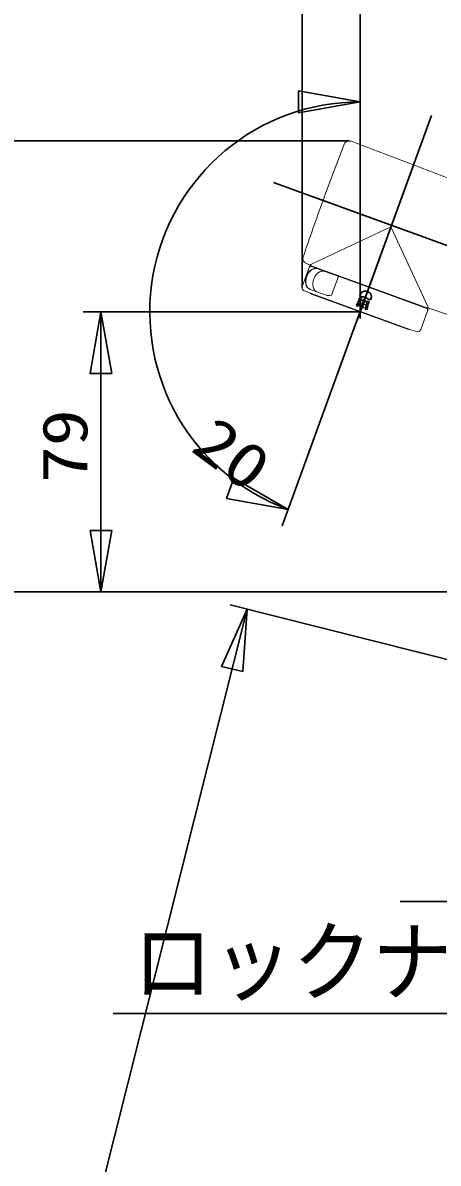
# Model space of a CAD drawing. Units: millimetres at full size, sheet at 1:5; details may follow other scales. Extents: x -1050 to 0, y -742 to 742.
# Drawn here: x -521.7 to -403.7, y -76.8 to 247.3 of the extents above; entities that cross this region are included whole.
import ezdxf
from ezdxf.enums import TextEntityAlignment as Align

# ---------------------------------------------------------------- set-up
doc = ezdxf.new("R2010")
doc.units = ezdxf.units.MM
doc.header["$LTSCALE"] = 5
doc.linetypes.add('DOUBLE_CHAIN2', pattern=[12.8, 9, -1, 0.6, -0.6, 0.6, -1])
doc.linetypes.add('LONG_CHAIN', pattern=[21, 18, -1, 1, -1])
doc.layers.add('0-0_K37532E6JV', color=2, linetype='Continuous', lineweight=30)
doc.styles.add('ＭＳ ゴシック', font='')
doc.styles.add('ＭＳ 明朝', font='')
doc.styles.get('ＭＳ ゴシック').set_extended_font_data('MS Gothic')
doc.styles.get('ＭＳ 明朝').set_extended_font_data('MS Mincho')

msp = doc.modelspace()

# ---------------------------------------------------------------- linework, layer by layer
at = {"layer": '0-0_K37532E6JV'}
for p, q in [((-442.366, 171.988), (-442.366, 411.028)), ((-425.896, 165.08), (-425.896, 371.028)), ((-425.896, 165.081), (-425.896, 229.8)), ((-429.002, 213.685), (-544.513, 213.685)), ((-426.896, 165.081), (-504.513, 165.081)), ((-499.513, 85.52), (-499.513, 165.081)), ((-425.896, 165.08), (-425.896, 163.227)), ((-427.161, 161.604), (-448.031, 104.264)), ((-288.3, 85.52), (-544.513, 85.52)), ((-289, 85.52), (-504.513, 85.52)), ((-283, 36.6), (-462.801, 81.803)), ((-538.257, -238.835), (-457.952, 80.584)), ((-496.052, -34.316), (-286, -34.316))]:
    msp.add_line(p, q, dxfattribs=at)
at = {"layer": '0-0_K37532E6JV', "linetype": 'LONG_CHAIN'}
for p, q in [((-405.565, 220.939), (-425.896, 165.081)), ((-450.482, 201.911), (-267.447, 135.291)), ((-420.482, 179.955), (-426.922, 162.261)), ((-425.896, 165.081), (-427.161, 161.604)), ((-427.161, 161.604), (-432.291, 147.508))]:
    msp.add_line(p, q, dxfattribs=at)
at = {"layer": '0-0_K37532E6JV', "color": 7, "lineweight": 15}
for p, q in [((-393.864, 200.459), (-428.451, 213.58)), ((-417.106, 189.231), (-439.664, 178.712)), ((-417.106, 189.231), (-406.587, 166.672)), ((-439.989, 178.404), (-441.144, 178.825)), ((-440.185, 178.156), (-442.306, 172.33)), ((-440.185, 178.156), (-437.917, 177.331)), ((-423.296, 172.222), (-439.741, 178.208)), ((-438.66, 177.814), (-438.729, 177.626)), ((-437.916, 177.331), (-435.923, 176.605)), ((-435.852, 176.579), (-435.923, 176.605)), ((-434.017, 169.846), (-432.239, 174.732)), ((-407.932, 166.63), (-423.296, 172.222)), ((-441.708, 171.049), (-439.923, 170.399)), ((-440.037, 171.505), (-435.491, 169.85)), ((-439.427, 170.006), (-412.364, 160.155)), ((-406.544, 165.912), (-408.665, 160.086)), ((-407.932, 166.63), (-408.001, 166.442)), ((-408.001, 166.442), (-406.544, 165.912)), ((-406.852, 166.237), (-407.932, 166.63)), ((-406.348, 166.16), (-406.536, 166.228)), ((-368.377, 153.231), (-406.348, 166.16))]:
    msp.add_line(p, q, dxfattribs=at)
at = {"layer": '0-0_K37532E6JV', "color": 4, "linetype": 'LONG_CHAIN'}
for p, q in [((-428.016, 159.255), (-409.752, 209.434)), ((-439.205, 197.806), (-330.201, 158.132))]:
    msp.add_line(p, q, dxfattribs=at)
at = {"layer": '0-0_K37532E6JV', "color": 4, "linetype": 'DOUBLE_CHAIN2'}
msp.add_line((-425.896, 165.081), (-426.896, 165.081), dxfattribs=at)
at = {"layer": '0-0_K37532E6JV'}
for points in [[(-443.396, 221.715), (-425.896, 224.8), (-443.396, 227.886)], [(-443.396, 221.715), (-425.896, 224.8), (-443.396, 227.886)], [(-496.427, 147.581), (-499.513, 165.081), (-502.598, 147.581)], [(-496.427, 147.581), (-499.513, 165.081), (-502.598, 147.581)], [(-463.821, 112.048), (-446.321, 108.962), (-461.71, 117.847)], [(-463.821, 112.048), (-446.321, 108.962), (-461.71, 117.847)], [(-502.598, 103.02), (-499.513, 85.52), (-496.427, 103.02)], [(-502.598, 103.02), (-499.513, 85.52), (-496.427, 103.02)], [(-459.226, 62.86), (-457.952, 80.584), (-465.212, 64.365)], [(-459.226, 62.86), (-457.952, 80.584), (-465.212, 64.365)]]:
    msp.add_lwpolyline(points, close=True, dxfattribs=at)
at = {"layer": '0-0_K37532E6JV', "color": 7, "lineweight": 15}
for points in [[(-439.989, 178.404), (-439.953, 178.498), (-439.883, 178.576), (-439.664, 178.712)], [(-440.037, 171.505), (-440.35, 171.654), (-440.631, 171.861), (-440.872, 172.116), (-441.07, 172.412), (-441.224, 172.74), (-441.333, 173.093), (-441.407, 173.561), (-441.415, 174.046), (-441.358, 174.539), (-441.238, 175.026), (-441.06, 175.498), (-440.828, 175.941), (-440.546, 176.347), (-440.219, 176.703), (-439.854, 177.001), (-439.54, 177.189), (-439.207, 177.33), (-438.863, 177.415), (-438.513, 177.44), (-438.167, 177.402), (-437.916, 177.331)], [(-437.916, 177.331), (-438.17, 177.396), (-438.299, 177.418), (-438.429, 177.426), (-438.691, 177.411), (-438.947, 177.359), (-439.195, 177.275), (-439.431, 177.163), (-439.655, 177.027), (-439.865, 176.871), (-440.061, 176.698), (-440.242, 176.51), (-440.41, 176.309), (-440.564, 176.098), (-440.703, 175.877), (-440.829, 175.647), (-440.94, 175.41), (-441.036, 175.167), (-441.119, 174.919), (-441.186, 174.666), (-441.237, 174.41), (-441.272, 174.151), (-441.291, 173.89), (-441.291, 173.628), (-441.273, 173.367), (-441.234, 173.109), (-441.174, 172.854), (-441.09, 172.607), (-440.981, 172.369), (-440.845, 172.146), (-440.682, 171.941), (-440.491, 171.761), (-440.386, 171.684), (-440.273, 171.618), (-440.037, 171.505)], [(-435.923, 176.605), (-436.177, 176.671), (-436.306, 176.692), (-436.436, 176.701), (-436.698, 176.685), (-436.954, 176.633), (-437.202, 176.549), (-437.438, 176.437), (-437.661, 176.302), (-437.871, 176.146), (-438.067, 175.972), (-438.249, 175.785), (-438.417, 175.584), (-438.57, 175.372), (-438.71, 175.151), (-438.835, 174.921), (-438.946, 174.685), (-439.043, 174.442), (-439.125, 174.193), (-439.192, 173.941), (-439.244, 173.684), (-439.279, 173.425), (-439.297, 173.164), (-439.298, 172.903), (-439.279, 172.642), (-439.241, 172.383), (-439.18, 172.129), (-439.096, 171.881), (-438.987, 171.644), (-438.852, 171.42), (-438.688, 171.216), (-438.498, 171.035), (-438.392, 170.958), (-438.28, 170.892), (-438.044, 170.779)], [(-435.852, 176.579), (-431.825, 175.113), (-408.001, 166.442)], [(-431.825, 175.113), (-431.843, 175.118), (-431.862, 175.121), (-431.881, 175.122), (-431.9, 175.119), (-431.919, 175.115), (-431.937, 175.109), (-431.955, 175.102), (-431.972, 175.093), (-431.988, 175.084), (-432.004, 175.073), (-432.019, 175.062), (-432.034, 175.05), (-432.062, 175.024), (-432.088, 174.996), (-432.112, 174.966), (-432.135, 174.935), (-432.156, 174.904), (-432.175, 174.871), (-432.193, 174.837), (-432.21, 174.803), (-432.225, 174.768), (-432.239, 174.732)], [(-439.923, 170.399), (-411.732, 160.138), (-409.946, 159.488)], [(-435.491, 169.85), (-435.252, 169.79), (-435.089, 169.771), (-434.76, 169.769), (-434.512, 169.787), (-434.017, 169.846)], [(-406.587, 166.672), (-406.515, 166.473), (-406.501, 166.338), (-406.536, 166.228)]]:
    msp.add_lwpolyline(points, dxfattribs=at)
at = {"layer": '0-0_K37532E6JV'}
for points in [[(-422.942, 168.576), (-422.849, 168.835), (-422.747, 169.091), (-422.704, 169.221), (-422.676, 169.356), (-422.666, 169.496), (-422.673, 169.636), (-422.696, 169.776), (-422.734, 169.914), (-422.786, 170.046), (-422.851, 170.17), (-422.929, 170.286), (-423.018, 170.391), (-423.117, 170.488), (-423.224, 170.576), (-423.34, 170.655), (-423.461, 170.726), (-423.588, 170.79), (-423.72, 170.846), (-423.854, 170.896), (-423.99, 170.937), (-424.127, 170.971), (-424.266, 170.995), (-424.405, 171.009), (-424.544, 171.011), (-424.682, 171), (-424.819, 170.976), (-424.953, 170.937), (-425.085, 170.883), (-425.212, 170.815), (-425.331, 170.733), (-425.44, 170.641), (-425.536, 170.538), (-425.615, 170.426), (-425.677, 170.307), (-425.767, 170.05), (-425.886, 169.777), (-425.905, 169.715), (-425.912, 169.659), (-425.902, 169.61)], [(-425.902, 169.61), (-425.876, 169.569), (-425.837, 169.534), (-425.785, 169.505), (-425.722, 169.48), (-425.651, 169.46), (-425.489, 169.427), (-425.314, 169.402), (-425.138, 169.376), (-424.973, 169.345), (-424.82, 169.309), (-424.678, 169.268), (-424.545, 169.223), (-424.418, 169.174), (-424.18, 169.071), (-423.951, 168.964), (-423.717, 168.858), (-423.468, 168.76), (-422.942, 168.576)], [(-284.5, 48.308), (-313.831, -2.494), (-414.515, -2.494)]]:
    msp.add_lwpolyline(points, dxfattribs=at)
for centre in [(-425.838, 168.615), (-426.575, 167.035), (-426.207, 167.825), (-425.366, 166.535), (-425.068, 167.354), (-424.77, 168.172), (-424.119, 166.141), (-423.893, 166.983), (-423.668, 167.825)]:
    msp.add_circle(centre, 0.35, dxfattribs=at)
msp.add_arc((-425.896, 165.081), 59.72, 90, 250, dxfattribs=at)
at = {"layer": '0-0_K37532E6JV', "color": 7, "lineweight": 15}
for centre, radius, start, end in [((338.222, -84.888), 824.23, 158.83343, 160.01741), ((-429.002, 212.185), 1.5, 90, 158.85084), ((-429.002, 212.185), 1.5, 68.45026, 100), ((-429.002, 212.185), 1.5, 70, 90), ((338.017, -85.346), 824.194, 159.98261, 161.16659), ((-440.631, 180.234), 1.5, 161.14921, 250), ((-439.57, 178.677), 0.5, 213.13105, 249.99876), ((-439.886, 177.516), 0.5, 70, 160), ((-441.366, 171.988), 1, 160, 180), ((-441.366, 171.988), 1, 180, 250), ((-439.085, 170.945), 1, 213.1301, 250), ((-407.185, 165.613), 0.5, 340, 70), ((-406.681, 166.707), 0.5, 250.00123, 286.86895), ((-412.022, 161.095), 1, 250, 286.8699), ((-409.604, 160.428), 1, 250, 340)]:
    msp.add_arc(centre, radius, start, end, dxfattribs=at)

# ---------------------------------------------------------------- texts
at = {"layer": '0-0_K37532E6JV', "color": 7, "style": 'ＭＳ ゴシック', "width": 1.2}
for s, rotation, p in [('79', 90, (-499.513, 116.463)), ('20', 323.306, (-476.699, 122.787))]:
    msp.add_text(s, height=12.83, rotation=rotation, dxfattribs=at).set_placement(p, align=Align.BOTTOM_LEFT)
at = {"layer": '0-0_K37532E6JV', "color": 7, "style": 'ＭＳ 明朝', "width": 0.9}
msp.add_text('ロックナット対辺', height=18.48, dxfattribs=at).set_placement((-490.445, -34.316), align=Align.BOTTOM_LEFT)

doc.saveas('drawing.dxf')
